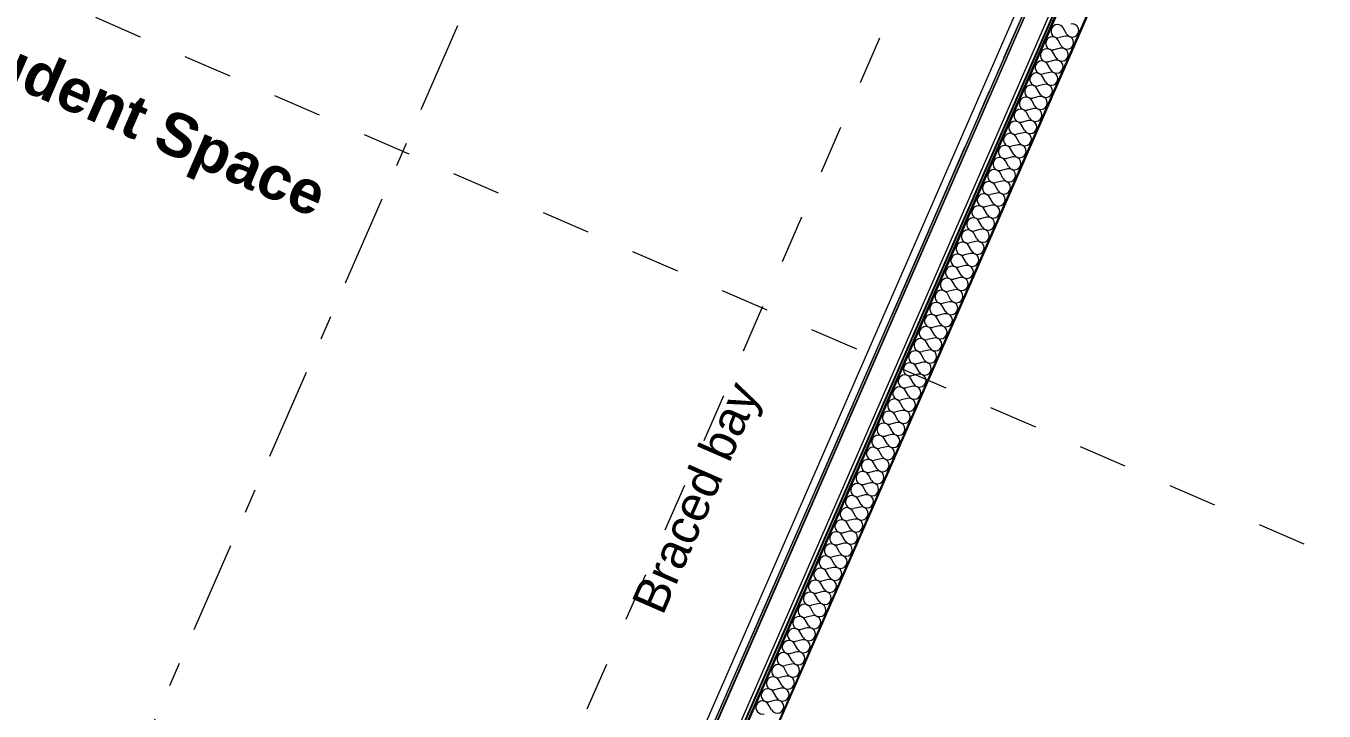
# Model space of a CAD drawing. Header units: millimetres. Extents: x -50172 to 74273, y -80883 to 11206.
# Drawn here: x 9681 to 17183, y -50733 to -46771 of the extents above; entities that cross this region are included whole.
import ezdxf
from ezdxf.enums import TextEntityAlignment as Align

# ---------------------------------------------------------------- set-up
doc = ezdxf.new("R2010")
doc.units = ezdxf.units.MM
doc.header["$MEASUREMENT"] = 0
doc.linetypes.add('Dashed', pattern=[564.444447, 282.222223, -282.222223])
doc.linetypes.add('Double Dashed', pattern=[1093.611073, 529.166651, -211.666656, 141.111112, -211.666656])
for name, color, linetype in [('A-95-MC_Marker_Section_P2.Marker', 7, 'Continuous'), ('New_A-15-MG_Structural_Grid_Phase_2', 7, 'Continuous'), ('New_A-20-M_Floor_Slab', 7, 'Continuous'), ('New_A-25-M_Wall_Ext', 7, 'Continuous'), ('New_A-35-M_FFE-Zone', 7, 'Continuous')]:
    doc.layers.add(name, color=color, linetype=linetype)
for name, color, linetype, lineweight in [('A-95-MC_Marker_Section_P2.Marker_Pen_No__1', 7, 'Continuous', 13), ('New_A-20-M_Floor_Slab_Pen_No__89', 8, 'Continuous', 20), ('New_A-25-M_Wall_Ext_Pen_No__1', 7, 'Continuous', 13), ('New_A-95-P_Text_1_50_GA_Pen_No__1', 7, 'Continuous', 13), ('New_ArchiCAD Zone Stamps_Pen_No__9', 7, 'Continuous', 13)]:
    doc.layers.add(name, color=color, linetype=linetype, lineweight=lineweight)
for name, color, linetype, lineweight, true_color in [('New_A-15-MG_Structural_Grid_Phase_2_Pen_No__222', 7, 'Continuous', 13, 0x65af33), ('New_A-25-M_Wall_Ext_Pen_No__107', 7, 'Continuous', 15, 0xa6a6a6), ('New_A-35-M_FFE-Zone_Pen_No__74', 7, 'Continuous', 20, 0x606060)]:
    doc.layers.add(name, color=color, linetype=linetype, lineweight=lineweight, true_color=true_color)
doc.styles.add('GENERATED_STYLE_1', font='')
doc.styles.add('GENERATED_STYLE_3', font='')
doc.styles.add('GENERATED_STYLE_4', font='')
doc.styles.get('GENERATED_STYLE_1').set_extended_font_data('Arial', bold=True)
doc.styles.get('GENERATED_STYLE_3').set_extended_font_data('Arial')
doc.styles.get('GENERATED_STYLE_4').set_extended_font_data('Swis721 BT')

# ---------------------------------------------------------------- blocks, each defined once
blk = doc.blocks.new('PGR Student Space_INB 1305_1_1', base_point=(10966, -44517.7))
at = {"layer": 'New_A-35-M_FFE-Zone_Pen_No__74', "linetype": 'Continuous'}
blk.add_line((12441.7, -53481.2), (16172.3, -44925.9), dxfattribs=at)
at = {"layer": 'New_ArchiCAD Zone Stamps_Pen_No__9'}
for tag, height, style, p in [('ROOM_NAME', 250, 'GENERATED_STYLE_1', (8439.5, -46341.4)), ('zoneNameLine2', 250, 'GENERATED_STYLE_1', (8251.1, -46773.5)), ('ROOM_NUMBER', 200, 'GENERATED_STYLE_3', (8062.6, -47194.2)), ('measuredAreaCode', 200, 'GENERATED_STYLE_3', (7905.6, -47554.3)), ('DUMMY_649', 200, 'GENERATED_STYLE_3', (8213, -47688.4)), ('DUMMY_650', 200, 'GENERATED_STYLE_3', (8702.4, -47901.8)), ('DUMMY_651', 133.3, 'GENERATED_STYLE_3', (8981.6, -48008.3))]:
    blk.add_attdef(tag, text='', height=height, rotation=336.44041, dxfattribs=dict(at, style=style)).set_placement(p, align=Align.TOP_LEFT)
blk = doc.blocks.new('Slab_68_1', base_point=(-21326.2, -27554.7))
at = {"layer": 'New_A-20-M_Floor_Slab_Pen_No__89', "linetype": 'Continuous', "flags": 128}
blk.add_lwpolyline([(-1528.2, -54467.3), (942, -48802.4), (12486.7, -53836.5), (17939.8, -41330.7), (16985.7, -40914.7), (17767.9, -39120.9), (18360.6, -39379.3), (18576.1, -38885), (18937.5, -39042.6), (20222.1, -36096.6), (17437.6, -34882.5), (19407.7, -30364.3), (10989.4, -26693.5), (18941.3, -8457.3)], dxfattribs=at)
blk = doc.blocks.new('*X230')
at = {"layer": 'New_A-25-M_Wall_Ext_Pen_No__107', "linetype": 'Continuous'}
for p, q in [((15695.1, -46815.7), (15676.3, -46782.5)), ((15664.6, -46885.5), (15645.8, -46852.4)), ((15689, -46829.6), (15651.9, -46838.4)), ((15634.1, -46955.4), (15615.3, -46922.2)), ((15658.5, -46899.5), (15621.4, -46908.3)), ((15597.6, -47039.2), (15560.5, -47047.9)), ((15603.7, -47025.2), (15584.9, -46992.1)), ((15628.1, -46969.3), (15591, -46978.1)), ((15567.2, -47109), (15530.1, -47117.8)), ((15573.2, -47095), (15554.4, -47061.9)), ((15536.7, -47178.8), (15499.6, -47187.6)), ((15542.8, -47164.9), (15524, -47131.7)), ((15506.2, -47248.7), (15469.2, -47257.5)), ((15512.3, -47234.7), (15493.5, -47201.6)), ((15475.8, -47318.5), (15438.7, -47327.3)), ((15481.9, -47304.6), (15463.1, -47271.4)), ((15421, -47444.2), (15402.2, -47411.1)), ((15445.3, -47388.4), (15408.3, -47397.1)), ((15451.4, -47374.4), (15432.6, -47341.3)), ((15390.5, -47514.1), (15371.7, -47480.9)), ((15414.9, -47458.2), (15377.8, -47467)), ((15360.1, -47583.9), (15341.3, -47550.8)), ((15384.4, -47528), (15347.4, -47536.8)), ((15329.6, -47653.8), (15310.8, -47620.6)), ((15354, -47597.9), (15316.9, -47606.7)), ((15299.2, -47723.6), (15280.4, -47690.5)), ((15323.5, -47667.7), (15286.5, -47676.5)), ((15268.7, -47793.4), (15249.9, -47760.3)), ((15293.1, -47737.6), (15256, -47746.3)), ((15238.3, -47863.3), (15219.5, -47830.1)), ((15262.6, -47807.4), (15225.5, -47816.2)), ((15207.8, -47933.1), (15189, -47900)), ((15232.2, -47877.2), (15195.1, -47886)), ((15177.3, -48003), (15158.5, -47969.8)), ((15201.7, -47947.1), (15164.6, -47955.9)), ((15140.8, -48086.8), (15103.7, -48095.5)), ((15146.9, -48072.8), (15128.1, -48039.7)), ((15171.3, -48016.9), (15134.2, -48025.7)), ((15110.3, -48156.6), (15073.3, -48165.4)), ((15116.4, -48142.6), (15097.6, -48109.5)), ((15079.9, -48226.4), (15042.8, -48235.2)), ((15086, -48212.5), (15067.2, -48179.3)), ((15049.4, -48296.3), (15012.4, -48305.1)), ((15055.5, -48282.3), (15036.7, -48249.2)), ((14994.6, -48422), (14975.8, -48388.9)), ((15019, -48366.1), (14981.9, -48374.9)), ((15025.1, -48352.2), (15006.3, -48319)), ((14964.2, -48491.8), (14945.4, -48458.7)), ((14988.5, -48436), (14951.5, -48444.7)), ((14933.7, -48561.7), (14914.9, -48528.5)), ((14958.1, -48505.8), (14921, -48514.6)), ((14903.3, -48631.5), (14884.5, -48598.4)), ((14927.6, -48575.6), (14890.6, -48584.4)), ((14872.8, -48701.4), (14854, -48668.2)), ((14897.2, -48645.5), (14860.1, -48654.3)), ((14842.4, -48771.2), (14823.6, -48738.1)), ((14866.7, -48715.3), (14829.6, -48724.1)), ((14811.9, -48841), (14793.1, -48807.9)), ((14836.3, -48785.2), (14799.2, -48793.9)), ((14781.5, -48910.9), (14762.7, -48877.7)), ((14805.8, -48855), (14768.7, -48863.8)), ((14751, -48980.7), (14732.2, -48947.6)), ((14775.4, -48924.8), (14738.3, -48933.6)), ((14714.5, -49064.5), (14677.4, -49073.3)), ((14720.5, -49050.5), (14701.7, -49017.4)), ((14744.9, -48994.7), (14707.8, -49003.4)), ((14684, -49134.4), (14646.9, -49143.1)), ((14690.1, -49120.4), (14671.3, -49087.3)), ((14653.5, -49204.2), (14616.5, -49213)), ((14659.6, -49190.2), (14640.8, -49157.1)), ((14623.1, -49274), (14586, -49282.8)), ((14629.2, -49260.1), (14610.4, -49226.9)), ((14592.6, -49343.9), (14555.6, -49352.6)), ((14598.7, -49329.9), (14579.9, -49296.8)), ((14537.8, -49469.6), (14519, -49436.5)), ((14562.2, -49413.7), (14525.1, -49422.5)), ((14568.3, -49399.7), (14549.5, -49366.6)), ((14507.4, -49539.4), (14488.6, -49506.3)), ((14531.7, -49483.6), (14494.7, -49492.3)), ((14476.9, -49609.3), (14458.1, -49576.1)), ((14501.3, -49553.4), (14464.2, -49562.2)), ((14446.5, -49679.1), (14427.7, -49646)), ((14470.8, -49623.2), (14433.8, -49632)), ((14416, -49748.9), (14397.2, -49715.8)), ((14440.4, -49693.1), (14403.3, -49701.8)), ((14385.6, -49818.8), (14366.8, -49785.7)), ((14409.9, -49762.9), (14372.8, -49771.7)), ((14355.1, -49888.6), (14336.3, -49855.5)), ((14379.5, -49832.8), (14342.4, -49841.5)), ((14324.6, -49958.5), (14305.8, -49925.3)), ((14349, -49902.6), (14311.9, -49911.4)), ((14294.2, -50028.3), (14275.4, -49995.2)), ((14318.6, -49972.4), (14281.5, -49981.2)), ((14257.6, -50112.1), (14220.6, -50120.9)), ((14263.7, -50098.1), (14244.9, -50065)), ((14288.1, -50042.3), (14251, -50051)), ((14227.2, -50182), (14190.1, -50190.7)), ((14233.3, -50168), (14214.5, -50134.8)), ((14196.7, -50251.8), (14159.7, -50260.6)), ((14202.8, -50237.8), (14184, -50204.7)), ((14166.3, -50321.6), (14129.2, -50330.4)), ((14172.4, -50307.7), (14153.6, -50274.5)), ((14111.5, -50447.3), (14092.7, -50414.2)), ((14135.8, -50391.5), (14098.8, -50400.2)), ((14141.9, -50377.5), (14123.1, -50344.4)), ((14081, -50517.2), (14062.2, -50484)), ((14105.4, -50461.3), (14068.3, -50470.1)), ((14050.6, -50587), (14031.8, -50553.9)), ((14074.9, -50531.1), (14037.9, -50539.9)), ((14020.1, -50656.9), (14001.3, -50623.7)), ((14044.5, -50601), (14007.4, -50609.8)), ((13989.7, -50726.7), (13970.9, -50693.6)), ((14014, -50670.8), (13976.9, -50679.6))]:
    blk.add_line(p, q, dxfattribs=at)
for centre, start, end in [((15643.1, -46801.3), 156.44041, 283.31031), ((15643.1, -46801.3), 29.57051, 156.44041), ((15728.2, -46796.9), 209.57051, 103.31031), ((15612.7, -46871.2), 156.44041, 283.31031), ((15612.7, -46871.2), 29.57051, 156.44041), ((15697.7, -46866.7), 209.57051, 103.31031), ((15582.2, -46941), 156.44041, 283.31031), ((15582.2, -46941), 29.57051, 156.44041), ((15667.3, -46936.6), 209.57051, 103.31031), ((15551.8, -47010.9), 156.44041, 283.31031), ((15551.8, -47010.9), 29.57051, 156.44041), ((15606.4, -47076.2), 209.57051, 103.31031), ((15636.8, -47006.4), 209.57051, 103.31031), ((15490.9, -47150.5), 29.57051, 156.44041), ((15521.3, -47080.7), 156.44041, 283.31031), ((15521.3, -47080.7), 29.57051, 156.44041), ((15575.9, -47146.1), 209.57051, 103.31031), ((15460.4, -47220.4), 29.57051, 156.44041), ((15490.9, -47150.5), 156.44041, 283.31031), ((15545.5, -47215.9), 209.57051, 103.31031), ((15429.9, -47290.2), 29.57051, 156.44041), ((15460.4, -47220.4), 156.44041, 283.31031), ((15515, -47285.8), 209.57051, 103.31031), ((15399.5, -47360.1), 29.57051, 156.44041), ((15429.9, -47290.2), 156.44041, 283.31031), ((15484.6, -47355.6), 209.57051, 103.31031), ((15369, -47429.9), 156.44041, 283.31031), ((15369, -47429.9), 29.57051, 156.44041), ((15399.5, -47360.1), 156.44041, 283.31031), ((15454.1, -47425.4), 209.57051, 103.31031), ((15338.6, -47499.7), 156.44041, 283.31031), ((15338.6, -47499.7), 29.57051, 156.44041), ((15423.7, -47495.3), 209.57051, 103.31031), ((15308.1, -47569.6), 156.44041, 283.31031), ((15308.1, -47569.6), 29.57051, 156.44041), ((15393.2, -47565.1), 209.57051, 103.31031), ((15277.7, -47639.4), 156.44041, 283.31031), ((15277.7, -47639.4), 29.57051, 156.44041), ((15362.7, -47635), 209.57051, 103.31031), ((15247.2, -47709.3), 156.44041, 283.31031), ((15247.2, -47709.3), 29.57051, 156.44041), ((15332.3, -47704.8), 209.57051, 103.31031), ((15216.8, -47779.1), 156.44041, 283.31031), ((15216.8, -47779.1), 29.57051, 156.44041), ((15301.8, -47774.6), 209.57051, 103.31031), ((15186.3, -47848.9), 156.44041, 283.31031), ((15186.3, -47848.9), 29.57051, 156.44041), ((15271.4, -47844.5), 209.57051, 103.31031), ((15155.9, -47918.8), 156.44041, 283.31031), ((15155.9, -47918.8), 29.57051, 156.44041), ((15240.9, -47914.3), 209.57051, 103.31031), ((15125.4, -47988.6), 156.44041, 283.31031), ((15125.4, -47988.6), 29.57051, 156.44041), ((15210.5, -47984.2), 209.57051, 103.31031), ((15064.5, -48128.3), 29.57051, 156.44041), ((15095, -48058.5), 156.44041, 283.31031), ((15095, -48058.5), 29.57051, 156.44041), ((15149.6, -48123.8), 209.57051, 103.31031), ((15180, -48054), 209.57051, 103.31031), ((15034.1, -48198.1), 29.57051, 156.44041), ((15064.5, -48128.3), 156.44041, 283.31031), ((15119.1, -48193.7), 209.57051, 103.31031), ((15003.6, -48268), 29.57051, 156.44041), ((15034.1, -48198.1), 156.44041, 283.31031), ((15088.7, -48263.5), 209.57051, 103.31031), ((14973.1, -48337.8), 29.57051, 156.44041), ((15003.6, -48268), 156.44041, 283.31031), ((15058.2, -48333.4), 209.57051, 103.31031), ((14942.7, -48407.7), 29.57051, 156.44041), ((14973.1, -48337.8), 156.44041, 283.31031), ((15027.8, -48403.2), 209.57051, 103.31031), ((14912.2, -48477.5), 156.44041, 283.31031), ((14912.2, -48477.5), 29.57051, 156.44041), ((14942.7, -48407.7), 156.44041, 283.31031), ((14997.3, -48473), 209.57051, 103.31031), ((14881.8, -48547.3), 156.44041, 283.31031), ((14881.8, -48547.3), 29.57051, 156.44041), ((14966.9, -48542.9), 209.57051, 103.31031), ((14851.3, -48617.2), 156.44041, 283.31031), ((14851.3, -48617.2), 29.57051, 156.44041), ((14936.4, -48612.7), 209.57051, 103.31031), ((14820.9, -48687), 156.44041, 283.31031), ((14820.9, -48687), 29.57051, 156.44041), ((14905.9, -48682.6), 209.57051, 103.31031), ((14790.4, -48756.9), 156.44041, 283.31031), ((14790.4, -48756.9), 29.57051, 156.44041), ((14875.5, -48752.4), 209.57051, 103.31031), ((14760, -48826.7), 156.44041, 283.31031), ((14760, -48826.7), 29.57051, 156.44041), ((14845, -48822.2), 209.57051, 103.31031), ((14729.5, -48896.5), 156.44041, 283.31031), ((14729.5, -48896.5), 29.57051, 156.44041), ((14814.6, -48892.1), 209.57051, 103.31031), ((14699.1, -48966.4), 156.44041, 283.31031), ((14699.1, -48966.4), 29.57051, 156.44041), ((14784.1, -48961.9), 209.57051, 103.31031), ((14668.6, -49036.2), 156.44041, 283.31031), ((14668.6, -49036.2), 29.57051, 156.44041), ((14723.2, -49101.6), 209.57051, 103.31031), ((14753.7, -49031.7), 209.57051, 103.31031), ((14607.7, -49175.9), 29.57051, 156.44041), ((14638.2, -49106.1), 156.44041, 283.31031), ((14638.2, -49106.1), 29.57051, 156.44041), ((14692.8, -49171.4), 209.57051, 103.31031), ((14577.2, -49245.7), 29.57051, 156.44041), ((14607.7, -49175.9), 156.44041, 283.31031), ((14662.3, -49241.3), 209.57051, 103.31031), ((14546.8, -49315.6), 29.57051, 156.44041), ((14577.2, -49245.7), 156.44041, 283.31031), ((14631.9, -49311.1), 209.57051, 103.31031), ((14516.3, -49385.4), 29.57051, 156.44041), ((14546.8, -49315.6), 156.44041, 283.31031), ((14601.4, -49380.9), 209.57051, 103.31031), ((14485.9, -49455.3), 156.44041, 283.31031), ((14485.9, -49455.3), 29.57051, 156.44041), ((14516.3, -49385.4), 156.44041, 283.31031), ((14571, -49450.8), 209.57051, 103.31031), ((14455.4, -49525.1), 156.44041, 283.31031), ((14455.4, -49525.1), 29.57051, 156.44041), ((14540.5, -49520.6), 209.57051, 103.31031), ((14425, -49594.9), 156.44041, 283.31031), ((14425, -49594.9), 29.57051, 156.44041), ((14510, -49590.5), 209.57051, 103.31031), ((14394.5, -49664.8), 156.44041, 283.31031), ((14394.5, -49664.8), 29.57051, 156.44041), ((14479.6, -49660.3), 209.57051, 103.31031), ((14364.1, -49734.6), 156.44041, 283.31031), ((14364.1, -49734.6), 29.57051, 156.44041), ((14449.1, -49730.1), 209.57051, 103.31031), ((14333.6, -49804.5), 156.44041, 283.31031), ((14333.6, -49804.5), 29.57051, 156.44041), ((14418.7, -49800), 209.57051, 103.31031), ((14303.2, -49874.3), 156.44041, 283.31031), ((14303.2, -49874.3), 29.57051, 156.44041), ((14388.2, -49869.8), 209.57051, 103.31031), ((14272.7, -49944.1), 156.44041, 283.31031), ((14272.7, -49944.1), 29.57051, 156.44041), ((14357.8, -49939.7), 209.57051, 103.31031), ((14242.3, -50014), 156.44041, 283.31031), ((14242.3, -50014), 29.57051, 156.44041), ((14296.9, -50079.3), 209.57051, 103.31031), ((14327.3, -50009.5), 209.57051, 103.31031), ((14181.4, -50153.6), 29.57051, 156.44041), ((14211.8, -50083.8), 156.44041, 283.31031), ((14211.8, -50083.8), 29.57051, 156.44041), ((14266.4, -50149.2), 209.57051, 103.31031), ((14150.9, -50223.5), 29.57051, 156.44041), ((14181.4, -50153.6), 156.44041, 283.31031), ((14236, -50219), 209.57051, 103.31031), ((14120.4, -50293.3), 29.57051, 156.44041), ((14150.9, -50223.5), 156.44041, 283.31031), ((14205.5, -50288.9), 209.57051, 103.31031), ((14090, -50363.2), 29.57051, 156.44041), ((14120.4, -50293.3), 156.44041, 283.31031), ((14175.1, -50358.7), 209.57051, 103.31031), ((14059.5, -50433), 29.57051, 156.44041), ((14090, -50363.2), 156.44041, 283.31031), ((14144.6, -50428.5), 209.57051, 103.31031), ((14029.1, -50502.8), 156.44041, 283.31031), ((14029.1, -50502.8), 29.57051, 156.44041), ((14059.5, -50433), 156.44041, 283.31031), ((14114.2, -50498.4), 209.57051, 103.31031), ((13998.6, -50572.7), 156.44041, 283.31031), ((13998.6, -50572.7), 29.57051, 156.44041), ((14083.7, -50568.2), 209.57051, 103.31031), ((13968.2, -50642.5), 156.44041, 283.31031), ((13968.2, -50642.5), 29.57051, 156.44041), ((14053.2, -50638.1), 209.57051, 103.31031), ((13937.7, -50712.4), 156.44041, 283.31031), ((13937.7, -50712.4), 29.57051, 156.44041), ((14022.8, -50707.9), 209.57051, 103.31031)]:
    blk.add_arc(centre, 38.1, start, end, dxfattribs=at)
blk = doc.blocks.new('Wall_4_1', base_point=(12413.8, -53650.9))
at = {"layer": 'New_A-25-M_Wall_Ext_Pen_No__107', "linetype": 'Continuous', "lineweight": 0, "true_color": 0x535353}
for points in [[(16757, -43721.8), (12420.2, -53667.3), (12421.8, -53671.3), (16759.7, -43723)], [(16891.7, -43780.6), (12496.2, -53860.8), (12497.8, -53864.8), (16894.5, -43781.8), (16892.2, -43780.8)]]:
    blk.add_hatch(color=251, dxfattribs=at).paths.add_polyline_path(points)
at = {"layer": 'New_A-25-M_Wall_Ext_Pen_No__107', "linetype": 'Continuous'}
for points in [[(16894.5, -43781.8), (12497.8, -53864.8), (12504, -53880.6), (16905.5, -43786.6)], [(16487.4, -44308.8), (12479.6, -53499.9), (12491, -53504.9), (16498.8, -44313.8)]]:
    blk.add_hatch(color=256, dxfattribs=at).paths.add_polyline_path(points)
h = blk.add_hatch(dxfattribs=at)
h.set_pattern_fill('Plaster_0001', color=256, style=0, pattern_type=2)
h.set_pattern_definition([(0, (0, 0), (0, 173.2051), [0, -100]), (0, (50, 86.6), (0, 173.2051), [0, -100])])
h.paths.add_polyline_path([(12589.8, -54099.1), (12592.1, -54105), (17061.7, -43854.7), (17057.6, -43852.9)])
at = {"layer": 'New_A-25-M_Wall_Ext_Pen_No__1', "linetype": 'Continuous'}
for p, q in [((16757, -43721.8), (12420.2, -53667.3)), ((12421.8, -53671.3), (16759.7, -43723)), ((12496.2, -53860.8), (16891.7, -43780.6)), ((12497.8, -53864.8), (16894.5, -43781.8)), ((12504, -53880.6), (16905.5, -43786.6)), ((12507.1, -53888.5), (16911, -43789)), ((12589.8, -54099.1), (17057.6, -43852.9))]:
    blk.add_line(p, q, dxfattribs=at)
at = {"layer": 'New_A-25-M_Wall_Ext_Pen_No__1', "linetype": 'Continuous', "flags": 128}
for points in [[(12592.1, -54105), (17061.7, -43854.7)], [(16487.4, -44308.8), (12479.6, -53499.9)]]:
    blk.add_lwpolyline(points, dxfattribs=at)
at = {"layer": 'New_A-25-M_Wall_Ext', "color": 250, "lineweight": 50, "true_color": 0x2a2a2a}
blk.add_blockref('*X230', (0, 0), dxfattribs=at)
blk = doc.blocks.new('Standard grid marker_32')
at = {"layer": 'New_A-15-MG_Structural_Grid_Phase_2_Pen_No__222', "linetype": 'Double Dashed'}
blk.add_line((7182, 0), (0, 0), dxfattribs=at)
at = {"layer": 'New_A-15-MG_Structural_Grid_Phase_2_Pen_No__222', "style": 'GENERATED_STYLE_4'}
for tag, p in [('AC_MarkerText_1_0', (-500, 36.5)), ('AC_MarkerText_1_1', (27950.4, 36.5))]:
    blk.add_attdef(tag, text='', height=350, rotation=270, dxfattribs=at).set_placement(p, align=Align.MIDDLE_CENTER)
blk = doc.blocks.new('Standard grid marker_33')
at = {"layer": 'New_A-15-MG_Structural_Grid_Phase_2_Pen_No__222', "linetype": 'Double Dashed'}
for q in [(20268.4, 0), (0, 0)]:
    blk.add_line((7182, 0), q, dxfattribs=at)
blk.add_point((7182, 0), dxfattribs=at)
blk.add_point((7182, 0), dxfattribs=at)
at = {"layer": 'New_A-15-MG_Structural_Grid_Phase_2_Pen_No__222', "style": 'GENERATED_STYLE_4'}
for tag, p in [('AC_MarkerText_1_0', (-500, 36.5)), ('AC_MarkerText_1_1', (27950.4, 36.5))]:
    blk.add_attdef(tag, text='', height=350, rotation=270, dxfattribs=at).set_placement(p, align=Align.MIDDLE_CENTER)
blk = doc.blocks.new('Cutting Plane_2_1', base_point=(21934.2, -30055.5))
at = {"layer": 'A-95-MC_Marker_Section_P2.Marker_Pen_No__1', "linetype": 'Dashed'}
blk.add_line((21834.3, -30284.7), (9757.7, -57980.2), dxfattribs=at)
blk = doc.blocks.new('Cutting Plane_4_1', base_point=(18850.6, -50545.4))
at = {"layer": 'A-95-MC_Marker_Section_P2.Marker_Pen_No__1', "linetype": 'Dashed'}
blk.add_line((18621.4, -50445.5), (-6789.2, -39365.2), dxfattribs=at)

msp = doc.modelspace()

# ---------------------------------------------------------------- block references
at = {"layer": 'A-95-MC_Marker_Section_P2.Marker'}
for name, p in [('Cutting Plane_4_1', (18850.6, -50545.4)), ('Cutting Plane_2_1', (21934.2, -30055.5))]:
    msp.add_blockref(name, p, dxfattribs=at)
at = {"layer": 'New_A-15-MG_Structural_Grid_Phase_2', "color": 8, "linetype": 'Continuous', "lineweight": 15, "zscale": 1000, "rotation": 66.44041158399293}
for name, p in [('Standard grid marker_32', (9303.8, -53354.1)), ('Standard grid marker_33', (12025.6, -54541))]:
    msp.add_blockref(name, p, dxfattribs=at)
at = {"layer": 'New_A-20-M_Floor_Slab', "color": 8, "linetype": 'Continuous', "lineweight": 20}
msp.add_blockref('Slab_68_1', (-21326.2, -27554.7), dxfattribs=at)
at = {"layer": 'New_A-25-M_Wall_Ext', "color": 250, "lineweight": 50, "true_color": 0x2a2a2a}
msp.add_blockref('Wall_4_1', (12413.8, -53650.9), dxfattribs=at)
at = {"layer": 'New_A-35-M_FFE-Zone', "linetype": 'Continuous'}
ref = msp.add_blockref('PGR Student Space_INB 1305_1_1', (10966, -44517.7), dxfattribs=at)
ref.add_attrib('ROOM_NAME', 'PGR Student Space', dxfattribs={"layer": 'New_ArchiCAD Zone Stamps_Pen_No__9', "color": 7, "height": 250, "rotation": 336.44041, "style": 'GENERATED_STYLE_1'}).set_placement((8439.5, -46341.4), align=Align.TOP_LEFT)

# ---------------------------------------------------------------- texts
at = {"layer": 'New_A-95-P_Text_1_50_GA_Pen_No__1', "linetype": 'Continuous', "insert": (13177, -50105.9), "char_height": 200, "attachment_point": 1, "rotation": 66.44041, "style": 'GENERATED_STYLE_4'}
msp.add_mtext('\\A1;{\\fSwis721 BT|b0|i0|c0|p34;Braced bay }', dxfattribs=at)

doc.saveas('drawing.dxf')
